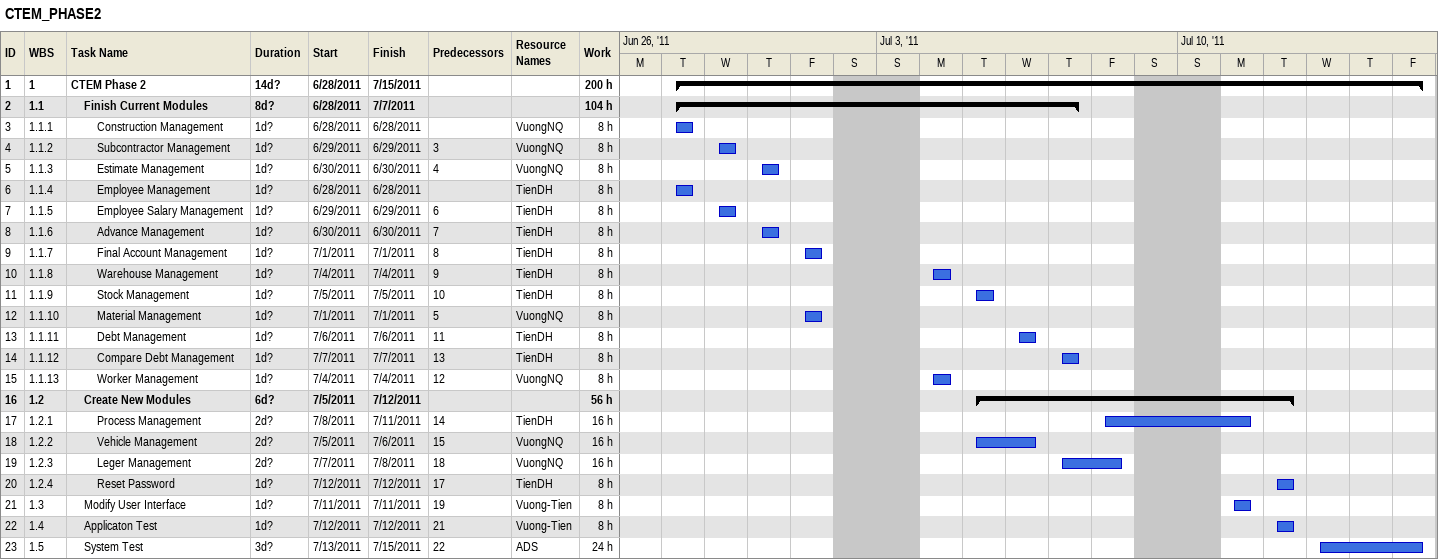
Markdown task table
CTEM_PHASE2

| ID | WBS | Task | Duration | Start | Finish | Predecessors | Resources | Work (h) |
|---|---|---|---|---|---|---|---|---|
| 1 | 1 | **CTEM Phase 2** | 14d? | 2011-06-28 | 2011-07-15 |  |  | 200 |
| 2 | 1.1 | **Finish Current Modules** | 8d? | 2011-06-28 | 2011-07-07 |  |  | 104 |
| 3 | 1.1.1 | Construction Management | 1d? | 2011-06-28 | 2011-06-28 |  | VuongNQ | 8 |
| 4 | 1.1.2 | Subcontractor Management | 1d? | 2011-06-29 | 2011-06-29 | 3 | VuongNQ | 8 |
| 5 | 1.1.3 | Estimate Management | 1d? | 2011-06-30 | 2011-06-30 | 4 | VuongNQ | 8 |
| 6 | 1.1.4 | Employee Management | 1d? | 2011-06-28 | 2011-06-28 |  | TienDH | 8 |
| 7 | 1.1.5 | Employee Salary Management | 1d? | 2011-06-29 | 2011-06-29 | 6 | TienDH | 8 |
| 8 | 1.1.6 | Advance Management | 1d? | 2011-06-30 | 2011-06-30 | 7 | TienDH | 8 |
| 9 | 1.1.7 | Final Account Management | 1d? | 2011-07-01 | 2011-07-01 | 8 | TienDH | 8 |
| 10 | 1.1.8 | Warehouse Management | 1d? | 2011-07-04 | 2011-07-04 | 9 | TienDH | 8 |
| 11 | 1.1.9 | Stock Management | 1d? | 2011-07-05 | 2011-07-05 | 10 | TienDH | 8 |
| 12 | 1.1.10 | Material Management | 1d? | 2011-07-01 | 2011-07-01 | 5 | VuongNQ | 8 |
| 13 | 1.1.11 | Debt Management | 1d? | 2011-07-06 | 2011-07-06 | 11 | TienDH | 8 |
| 14 | 1.1.12 | Compare Debt Management | 1d? | 2011-07-07 | 2011-07-07 | 13 | TienDH | 8 |
| 15 | 1.1.13 | Worker Management | 1d? | 2011-07-04 | 2011-07-04 | 12 | VuongNQ | 8 |
| 16 | 1.2 | **Create New Modules** | 6d? | 2011-07-05 | 2011-07-12 |  |  | 56 |
| 17 | 1.2.1 | Process Management | 2d? | 2011-07-08 | 2011-07-11 | 14 | TienDH | 16 |
| 18 | 1.2.2 | Vehicle Management | 2d? | 2011-07-05 | 2011-07-06 | 15 | VuongNQ | 16 |
| 19 | 1.2.3 | Leger Management | 2d? | 2011-07-07 | 2011-07-08 | 18 | VuongNQ | 16 |
| 20 | 1.2.4 | Reset Password | 1d? | 2011-07-12 | 2011-07-12 | 17 | TienDH | 8 |
| 21 | 1.3 | Modify User Interface | 1d? | 2011-07-11 | 2011-07-11 | 19 | Vuong-Tien | 8 |
| 22 | 1.4 | Applicaton Test | 1d? | 2011-07-12 | 2011-07-12 | 21 | Vuong-Tien | 8 |
| 23 | 1.5 | System Test | 3d? | 2011-07-13 | 2011-07-15 | 22 | ADS | 24 |
